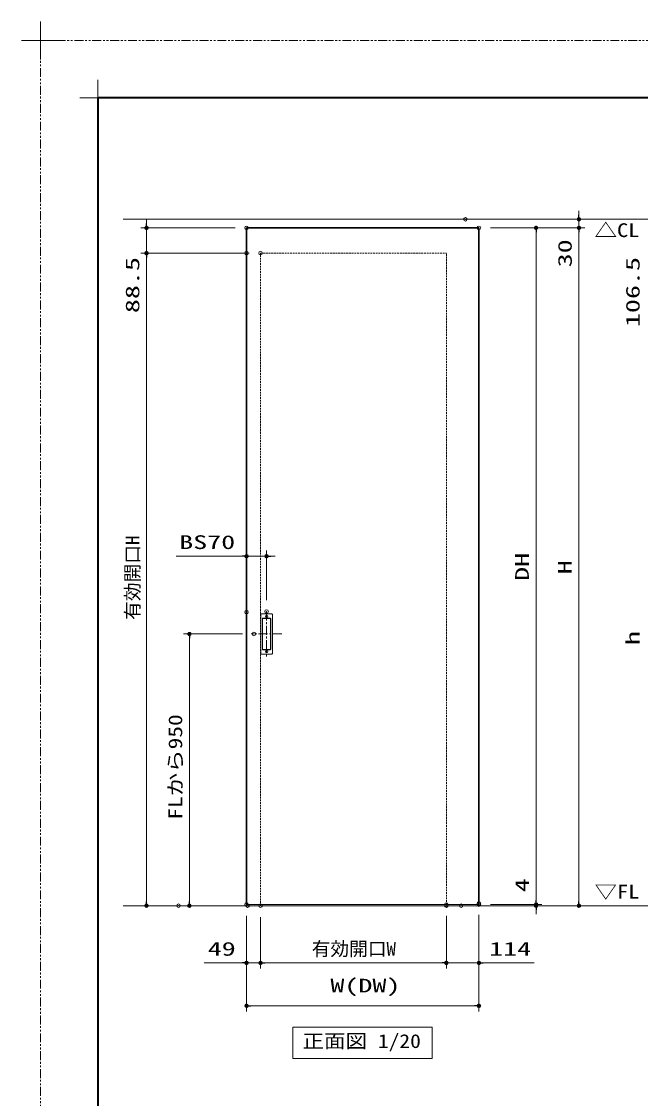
# Model space of a CAD drawing. Units: millimetres, scale not verified. Extents: x -1306 to 1306, y -607 to 607.
# Drawn here: x -1306 to -873, y -146 to 607 of the extents above; entities that cross this region are included whole.
import ezdxf
from ezdxf.enums import TextEntityAlignment as Align

# ---------------------------------------------------------------- set-up
doc = ezdxf.new("R2010")
doc.units = ezdxf.units.MM
doc.header["$LTSCALE"] = 5
doc.header["$PDMODE"] = 32
doc.header["$PDSIZE"] = 2.5
for name, pattern in [('USER1', [2.5, 1.25, -0.25, 0.25, -0.25, 0.25, -0.25]), ('USER2', [0.375, 0.25, -0.125]), ('USER3', [2, 1.25, -0.25, 0.25, -0.25])]:
    doc.linetypes.add(name, pattern=pattern)
for name, color, linetype, lineweight in [('0-1_線(黄)', 2, 'Continuous', 15), ('0-3_陰線', 1, 'USER1', 9), ('0-B_点線(水)', 4, 'USER2', 9), ('0-C_中心線', 3, 'USER3', 9), ('0-D_線(白)', 7, 'Continuous', 30), ('1-0_線(水)', 4, 'Continuous', 9), ('1-1_寸法線', 3, 'Continuous', 13), ('1-4_DEFPOINTS', 7, 'Continuous', 5), ('1-5_0', 3, 'Continuous', 25), ('1-8_図面枠', 7, 'Continuous', 35), ('1-9_一般', 7, 'Continuous', 5)]:
    doc.layers.add(name, color=color, linetype=linetype, lineweight=lineweight)
doc.styles.add('ＭＳ ゴシック', font='')
doc.styles.get('ＭＳ ゴシック').set_extended_font_data('MS Gothic')

# ---------------------------------------------------------------- blocks, each defined once
blk = doc.blocks.new('_DOT')
at = {"layer": '1-5_0'}
blk.add_line((-2.5, 0), (-5, 0), dxfattribs=at)
for points in [[(0, 0), (-2.5, 0), (-2.48, 0.313)], [(0, 0), (-2.48, -0.313), (-2.5, 0)], [(0, 0), (-2.48, 0.313), (-2.421, 0.622)], [(0, 0), (-2.421, -0.622), (-2.48, -0.313)], [(0, 0), (-2.421, 0.622), (-2.324, 0.92)], [(0, 0), (-2.324, -0.92), (-2.421, -0.622)], [(0, 0), (-2.324, 0.92), (-2.191, 1.204)], [(0, 0), (-2.191, -1.204), (-2.324, -0.92)], [(0, 0), (-2.191, 1.204), (-2.023, 1.469)], [(0, 0), (-2.023, -1.469), (-2.191, -1.204)], [(0, 0), (-2.023, 1.469), (-1.822, 1.711)], [(0, 0), (-1.822, -1.711), (-2.023, -1.469)], [(0, 0), (-1.822, 1.711), (-1.594, 1.926)], [(0, 0), (-1.594, -1.926), (-1.822, -1.711)], [(0, 0), (-1.594, 1.926), (-1.34, 2.111)], [(0, 0), (-1.34, -2.111), (-1.594, -1.926)], [(0, 0), (-1.34, 2.111), (-1.064, 2.262)], [(0, 0), (-1.064, -2.262), (-1.34, -2.111)], [(0, 0), (-1.064, 2.262), (-0.773, 2.378)], [(0, 0), (-0.773, -2.378), (-1.064, -2.262)], [(0, 0), (-0.773, 2.378), (-0.468, 2.456)], [(0, 0), (-0.468, -2.456), (-0.773, -2.378)], [(0, 0), (-0.468, 2.456), (-0.157, 2.495)], [(0, 0), (-0.157, -2.495), (-0.468, -2.456)], [(0, 0), (-0.157, 2.495), (0.157, 2.495)], [(0, 0), (0.157, -2.495), (-0.157, -2.495)], [(0, 0), (0.157, 2.495), (0.468, 2.456)], [(0, 0), (0.468, 2.456), (0.773, 2.378)], [(0, 0), (0.773, 2.378), (1.064, 2.262)], [(0, 0), (1.064, 2.262), (1.34, 2.111)], [(0, 0), (1.34, 2.111), (1.594, 1.926)], [(0, 0), (1.594, 1.926), (1.822, 1.711)], [(0, 0), (1.822, 1.711), (2.023, 1.469)], [(0, 0), (2.023, 1.469), (2.191, 1.204)], [(0, 0), (2.191, 1.204), (2.324, 0.92)], [(0, 0), (2.324, 0.92), (2.421, 0.622)], [(0, 0), (2.421, 0.622), (2.48, 0.313)], [(0, 0), (2.48, 0.313), (2.5, 0)], [(0, 0), (0.468, -2.456), (0.157, -2.495)], [(0, 0), (0.773, -2.378), (0.468, -2.456)], [(0, 0), (1.064, -2.262), (0.773, -2.378)], [(0, 0), (1.34, -2.111), (1.064, -2.262)], [(0, 0), (1.594, -1.926), (1.34, -2.111)], [(0, 0), (1.822, -1.711), (1.594, -1.926)], [(0, 0), (2.023, -1.469), (1.822, -1.711)], [(0, 0), (2.191, -1.204), (2.023, -1.469)], [(0, 0), (2.324, -0.92), (2.191, -1.204)], [(0, 0), (2.421, -0.622), (2.324, -0.92)], [(0, 0), (2.48, -0.313), (2.421, -0.622)], [(0, 0), (2.5, 0), (2.48, -0.313)]]:
    blk.add_solid(points, dxfattribs=at)
blk = doc.blocks.new('グループ-13-1')
at = {"layer": '1-9_一般'}
for p, q in [((62041.6, -14029.5), (62041.6, -13365.5)), ((61709.6, -13697.5), (62373.6, -13697.5))]:
    blk.add_line(p, q, dxfattribs=at)

msp = doc.modelspace()

# ---------------------------------------------------------------- linework, layer by layer
at = {"layer": '0-1_線(黄)'}
for p, q in [((-1235.181, 469.007), (-555.218, 469.007)), ((-1235.181, -10.993), (-758.267, -10.993))]:
    msp.add_line(p, q, dxfattribs=at)
msp.add_lwpolyline([(-1116.415, -95.993), (-1018.999, -95.993), (-1018.999, -117.828), (-1116.415, -117.828)], close=True, dxfattribs=at)
at = {"layer": '0-3_陰線', "color": 4}
for p in [(387.036, 594), (-1292.964, -594)]:
    msp.add_line(p, (-1292.964, 594), dxfattribs=at)
at = {"layer": '0-B_点線(水)'}
msp.add_line((-1008.987, -10.193), (-1008.987, 445.307), dxfattribs=at)
msp.add_lwpolyline([(-1138.987, -10.993), (-1138.987, 445.307), (-1008.987, 445.307)], dxfattribs=at)
at = {"layer": '0-C_中心線'}
for p, q in [((-1134.787, 194.718), (-1134.787, 163.296)), ((-1124.074, 179.007), (-1145.501, 179.007))]:
    msp.add_line(p, q, dxfattribs=at)
at = {"layer": '0-D_線(白)'}
for p, q in [((-1148.787, 463.007), (-986.187, 463.007)), ((-1148.787, 463.007), (-1148.787, -10.193)), ((-986.187, -10.193), (-986.187, 463.007))]:
    msp.add_line(p, q, dxfattribs=at)
at = {"layer": '1-0_線(水)'}
msp.add_line((-1148.787, -10.193), (-986.187, -10.193), dxfattribs=at)
at = {"layer": '1-1_寸法線'}
for p, q in [((-916.187, 472.007), (-916.187, 475.007)), ((-1218.787, 466.007), (-1218.787, 469.007)), ((-987.687, 469.007), (-912.187, 469.007)), ((-916.187, 469.007), (-916.187, 463.007)), ((-1156.787, 463.007), (-1222.787, 463.007)), ((-1218.787, 463.007), (-1218.787, 445.307)), ((-978.187, 463.007), (-912.187, 463.007)), ((-978.187, 463.007), (-942.187, 463.007)), ((-978.187, 463.007), (-912.187, 463.007)), ((-946.187, 460.007), (-946.187, -7.193)), ((-916.187, 460.007), (-916.187, 432.816)), ((-916.187, 460.007), (-916.187, -7.993)), ((-1146.987, 445.307), (-1222.787, 445.307)), ((-1156.787, 445.307), (-1222.787, 445.307)), ((-1218.787, 442.307), (-1218.787, 400.831)), ((-1218.787, 442.307), (-1218.787, -7.993)), ((-1148.787, 202.263), (-1148.787, 237.382)), ((-1134.787, 202.718), (-1134.787, 237.382)), ((-1151.787, 233.382), (-1198.025, 233.382)), ((-1134.787, 233.382), (-1148.787, 233.382)), ((-1131.787, 233.382), (-1128.787, 233.382)), ((-1138.887, 165.407), (-1138.887, 192.607)), ((-1138.487, 193.007), (-1131.087, 193.007)), ((-1137.687, 168.407), (-1137.687, 189.607)), ((-1137.587, 168.507), (-1137.587, 189.507)), ((-1137.287, 190.007), (-1132.287, 190.007)), ((-1137.187, 189.907), (-1132.387, 189.907)), ((-1131.987, 189.507), (-1131.987, 168.507)), ((-1131.887, 189.607), (-1131.887, 168.407)), ((-1130.687, 192.607), (-1130.687, 165.407)), ((-1151.649, 179.007), (-1192.787, 179.007)), ((-1188.787, 176.007), (-1188.787, -7.993)), ((-1132.287, 168.007), (-1137.287, 168.007)), ((-1132.387, 168.107), (-1137.187, 168.107)), ((-1131.087, 165.007), (-1138.487, 165.007)), ((-946.187, -7.193), (-946.187, 10.95)), ((-1156.037, -10.993), (-1222.787, -10.993)), ((-1188.425, -10.993), (-1184.787, -10.993)), ((-1000.987, -10.993), (-942.187, -10.993)), ((-990.613, -10.993), (-912.187, -10.993)), ((-978.187, -10.193), (-942.187, -10.193)), ((-978.187, -10.193), (-942.187, -10.193)), ((-946.187, -10.993), (-946.187, -10.193)), ((-946.187, -13.993), (-946.187, -16.993)), ((-1148.787, -18.193), (-1148.787, -84.993)), ((-1148.787, -18.193), (-1148.787, -54.993)), ((-1138.987, -18.993), (-1138.987, -54.993)), ((-1138.987, -18.993), (-1138.987, -54.993)), ((-1008.987, -18.193), (-1008.987, -54.993)), ((-1008.987, -18.193), (-1008.987, -54.993)), ((-986.187, -17.393), (-986.187, -84.993)), ((-986.187, -18.193), (-986.187, -54.993)), ((-1151.787, -50.993), (-1178.502, -50.993)), ((-1138.987, -50.993), (-1148.787, -50.993)), ((-1135.987, -50.993), (-1011.987, -50.993)), ((-1135.987, -50.993), (-1132.987, -50.993)), ((-1011.987, -50.993), (-1014.987, -50.993)), ((-1008.987, -50.993), (-986.187, -50.993)), ((-983.187, -50.993), (-947.425, -50.993)), ((-1145.787, -80.993), (-989.187, -80.993))]:
    msp.add_line(p, q, dxfattribs=at)
for centre in [(-1134.787, 191.407), (-1134.787, 166.607)]:
    msp.add_circle(centre, 0.8, dxfattribs=at)
for centre, start, end in [((-1138.487, 192.607), 90, 180), ((-1137.287, 189.607), 90, 180), ((-1137.187, 189.507), 90, 180), ((-1132.387, 189.507), 0, 90), ((-1132.287, 189.607), 0, 90), ((-1131.087, 192.607), 0, 90), ((-1137.287, 168.407), 180, 270), ((-1137.187, 168.507), 180, 270), ((-1132.387, 168.507), 270, 0), ((-1132.287, 168.407), 270, 0), ((-1138.487, 165.407), 180, 270), ((-1131.087, 165.407), 270, 0)]:
    msp.add_arc(centre, 0.4, start, end, dxfattribs=at)
at = {"layer": '1-4_DEFPOINTS'}
for p, q in [((-1252.964, 541.55), (-1252.964, 566.45)), ((-1265.414, 554), (-1240.514, 554))]:
    msp.add_line(p, q, dxfattribs=at)
for p in [(-995.687, 469.007), (-1148.787, 463.007), (-986.187, 463.007), (-916.187, 463.007), (-1218.787, 445.307), (-1148.787, 445.307), (-1138.987, 445.307), (-1134.787, 233.382), (-1134.787, 194.718), (-1148.787, 194.263), (-1143.649, 179.007), (-1218.787, -10.993), (-1196.425, -10.993), (-1188.787, -10.993), (-1148.787, -10.193), (-1148.037, -10.993), (-1138.987, -10.993), (-1008.987, -10.193), (-1008.987, -10.993), (-998.613, -10.993), (-986.187, -9.393), (-986.187, -10.193), (-986.187, -10.193), (-946.187, -10.193), (-946.187, -10.993), (-916.187, -10.993), (-1148.787, -50.993), (-1008.987, -50.993), (-986.187, -80.993)]:
    msp.add_point(p, dxfattribs=at)
at = {"layer": '1-8_図面枠'}
msp.add_lwpolyline([(-1252.964, -554), (347.036, -554), (347.036, 554), (-1252.964, 554)], close=True, dxfattribs=at)

# ---------------------------------------------------------------- block references
at = {"layer": '0-3_陰線', "xscale": 0.04, "yscale": 0.04}
msp.add_blockref('グループ-13-1', (-3774.629, 1141.9), dxfattribs=at)
at = {"layer": '1-1_寸法線', "xscale": 0.6, "yscale": 0.6}
for p, rotation in [((-916.187, 469.007), 270), ((-1218.787, 463.007), 270), ((-946.187, 463.007), 90), ((-916.187, 463.007), 90), ((-916.187, 463.007), 90), ((-1218.787, 445.307), 90), ((-1218.787, 445.307), 90), ((-1134.787, 233.382), 180), ((-1188.787, 179.007), 90), ((-946.187, -10.193), 270), ((-946.187, -10.193), 270), ((-1218.787, -10.993), 270), ((-1188.787, -10.993), 270), ((-946.187, -10.993), 90), ((-916.187, -10.993), 270), ((-1138.987, -50.993), 180), ((-1138.987, -50.993), 180), ((-986.187, -50.993), 180), ((-1148.787, -80.993), 180)]:
    msp.add_blockref('_DOT', p, dxfattribs=dict(at, rotation=rotation))
for p in [(-1148.787, 233.382), (-1148.787, -50.993), (-1008.987, -50.993), (-1008.987, -50.993), (-986.187, -80.993)]:
    msp.add_blockref('_DOT', p, dxfattribs=at)

# ---------------------------------------------------------------- texts
at = {"layer": '0-1_線(黄)', "style": 'ＭＳ ゴシック'}
for s, width, p in [('△CL', 1.2, (-905.308, 453.685)), ('▽FL', 1.2, (-905.308, -8.886)), ('正面図 1/20', 1.15, (-1109.702, -113.371))]:
    msp.add_text(s, height=9.621, dxfattribs=dict(at, width=width)).set_placement(p, align=Align.BOTTOM_LEFT)
at = {"layer": '1-1_寸法線', "style": 'ＭＳ ゴシック'}
for s, height, width, p in [('30', 9.604, 1.5, (-918.337, 435.388)), ('88.5', 9.604, 1.5, (-1220.937, 403.402)), ('106.5', 9.604, 1.5, (-870.85, 393.614)), ('DH', 9.604, 1.5, (-948.337, 216.169)), ('H', 9.604, 1.5, (-918.337, 220.769)), ('h', 9.604, 1.5, (-870.85, 171.233)), ('FLから950', 9.621, 1.25, (-1190.937, 49.15)), ('4', 9.604, 1.5, (-948.337, -1.622))]:
    msp.add_text(s, height=height, rotation=90, dxfattribs=dict(at, width=width)).set_placement(p, align=Align.BOTTOM_LEFT)
msp.add_text('有効開口H', height=9.604, rotation=90, dxfattribs=at).set_placement((-1220.937, 188.871), align=Align.BOTTOM_LEFT)
at = {"layer": '1-1_寸法線', "style": 'ＭＳ ゴシック', "width": 1.5}
for s, p in [('BS70', (-1195.93, 235.531)), ('49', (-1175.93, -48.844)), ('114', (-979.044, -48.844)), ('W(DW)', (-1090.106, -74.558))]:
    msp.add_text(s, height=9.604, dxfattribs=at).set_placement(p, align=Align.BOTTOM_LEFT)
at = {"layer": '1-1_寸法線', "style": 'ＭＳ ゴシック'}
msp.add_text('有効開口W', height=9.604, dxfattribs=at).set_placement((-1103.225, -48.844), align=Align.BOTTOM_LEFT)

doc.saveas('drawing.dxf')
